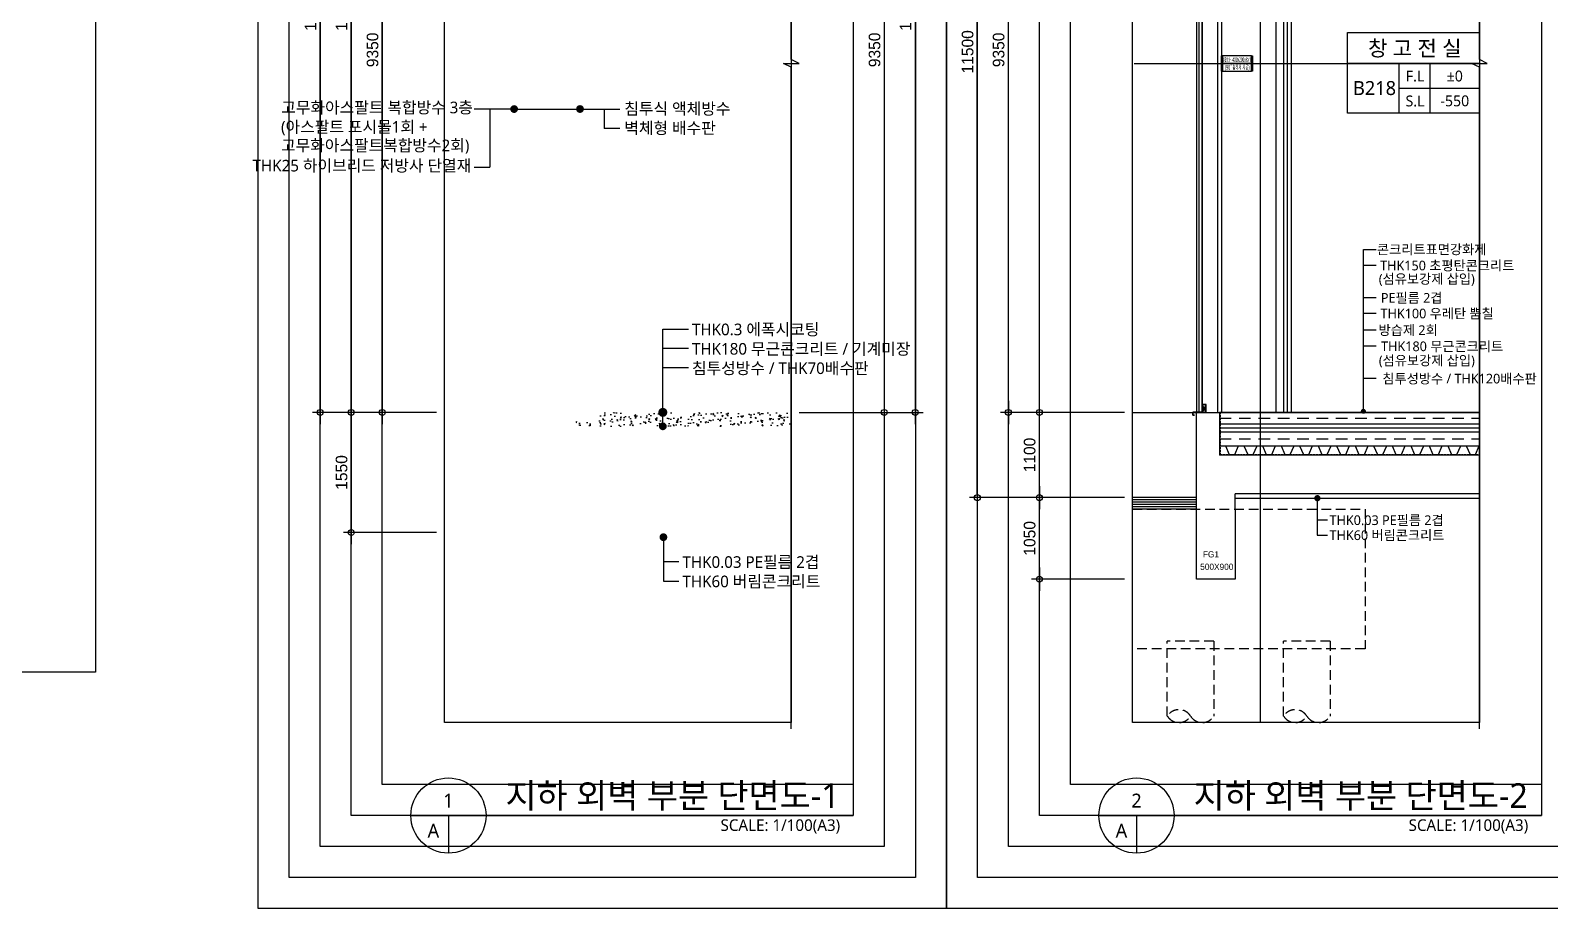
# Model space of a CAD drawing. Header units: millimetres. Extents: x 43197023 to 43466355, y 1341521 to 1420690.
# Drawn here: x 43424384 to 43443980, y 1346640 to 1357966 of the extents above; entities that cross this region are included whole.
import ezdxf
from ezdxf.enums import TextEntityAlignment as Align

# ---------------------------------------------------------------- set-up
doc = ezdxf.new("R2010")
doc.units = ezdxf.units.MM
doc.header["$LTSCALE"] = 1000
doc.header["$MEASUREMENT"] = 0
doc.header["$PDSIZE"] = -10
doc.linetypes.add('HID', pattern=[2.5, 1.5, -1])
doc.linetypes.add('HIDDEN2', pattern=[0.1875, 0.125, -0.0625])
doc.layers.get('0').update_dxf_attribs({"linetype": 'CONTINUOUS'})
doc.layers.get('Defpoints').update_dxf_attribs({"color": 171, "linetype": 'CONTINUOUS'})
for name, color, linetype in [('02-COL', 2, 'CONTINUOUS'), ('cen', 1, 'CONTINUOUS'), ('ELE-6', 8, 'CONTINUOUS'), ('ELE-8', 8, 'CONTINUOUS'), ('FIN', 9, 'CONTINUOUS'), ('FIN(패널-100우레탄 방열)', 3, 'CONTINUOUS'), ('FIN(패널-T75 글라스울)', 6, 'CONTINUOUS'), ('HAT', 253, 'CONTINUOUS'), ('HAT-252', 252, 'CONTINUOUS'), ('INS', 9, 'BATTING'), ('LED', 7, 'CONTINUOUS'), ('NDIM', 7, 'CONTINUOUS'), ('SASAC 도면명', 2, 'CONTINUOUS'), ('STEEL', 5, 'CONTINUOUS'), ('STL', 3, 'CONTINUOUS'), ('SYM', 7, 'CONTINUOUS'), ('TEXT', 3, 'CONTINUOUS'), ('TEXT(MIN)', 7, 'CONTINUOUS'), ('TEXT(노트)', 7, 'CONTINUOUS'), ('TEXT(실명)', 3, 'CONTINUOUS'), ('TEXT-기입', 6, 'CONTINUOUS'), ('TITLE', 7, 'CONTINUOUS'), ('wire-meshes', 1, 'CONTINUOUS'), ('배수판', 5, 'CONTINUOUS'), ('스틸', 8, 'CONTINUOUS')]:
    doc.layers.add(name, color=color, linetype=linetype)
doc.styles.add('CGS', font='cgse', dxfattribs={"bigfont": 'cgs'})
doc.styles.add('TE', font='malgun_0.ttf')
doc.styles.add('나눔바른고딕', font='NanumBarunGothic.ttf')
doc.linetypes.add('BATTING', pattern='A,0.0001,-0.1,[134,ltypeshp.shx,S=0.1,R=0,X=-0.1,Y=0],-0.2,[134,ltypeshp.shx,S=0.1,R=180,X=0.1,Y=0],-0.1', length=0.4001)
doc.dimstyles.new('NDIM 1200', dxfattribs={"dimscale": 500, "dimtxt": 3, "dimasz": 1, "dimexe": 2, "dimexo": 2, "dimgap": 1, "dimtad": 1, "dimdec": 0, "dimdsep": 46, "dimtxsty": 'CGS', "dimblk": 'DOT0', "dimcen": 1, "dimdle": 8, "dimclrd": 2, "dimclre": 2, "dimclrt": 2, "dimadec": 0, "dimazin": 0, "dimtfac": 1, "dimtdec": 0, "dimtix": 1, "dimtmove": 2, "dimatfit": 3, "dimldrblk": 'DOT0', "dimfxl": 1, "dimtolj": 1, "dimtzin": 0, "dimlwd": -1, "dimlwe": -1, "dimarcsym": 0})

# ---------------------------------------------------------------- blocks, each defined once
blk = doc.blocks.new('DOT0')
blk.add_line((-3, 0), (3, 0))
at = {"color": 6}
blk.add_circle((0, 0), 0.75, dxfattribs=at)
blk = doc.blocks.new('*D392')
at = {"layer": 'Defpoints', "color": 0, "ltscale": 0.4, "transparency": 16777216}
for p in [(43429723, 1363440), (43428123, 1353040), (43429723, 1353040)]:
    blk.add_point(p, dxfattribs=at)
at = {"layer": 'NDIM', "ltscale": 0.4, "transparency": 16777216}
for p, q in [((43429623, 1363440), (43428023, 1363440)), ((43428123, 1363390), (43428123, 1353090)), ((43429623, 1353040), (43428023, 1353040))]:
    blk.add_line(p, q, dxfattribs=at)
at = {"layer": 'NDIM', "ltscale": 0.4, "transparency": 16777216, "xscale": 50, "yscale": 50, "zscale": 50}
for p, rotation in [((43428123, 1363440), 90), ((43428123, 1353040), 270)]:
    blk.add_blockref('DOT0', p, dxfattribs=dict(at, rotation=rotation))
at = {"layer": 'NDIM', "ltscale": 0.4, "transparency": 16777216, "insert": (43427998, 1358240), "char_height": 150, "attachment_point": 5, "rotation": 90, "style": 'CGS'}
blk.add_mtext('\\A1;10400', dxfattribs=at)
blk = doc.blocks.new('*D394')
at = {"layer": 'Defpoints', "color": 0, "ltscale": 0.4, "transparency": 16777216}
for p in [(43429723, 1363440), (43428523, 1353040), (43429723, 1353040)]:
    blk.add_point(p, dxfattribs=at)
at = {"layer": 'NDIM', "ltscale": 0.4, "transparency": 16777216}
for p, q in [((43429623, 1363440), (43428423, 1363440)), ((43428523, 1363390), (43428523, 1353090)), ((43429623, 1353040), (43428423, 1353040))]:
    blk.add_line(p, q, dxfattribs=at)
at = {"layer": 'NDIM', "ltscale": 0.4, "transparency": 16777216, "xscale": 50, "yscale": 50, "zscale": 50}
for p, rotation in [((43428523, 1363440), 90), ((43428523, 1353040), 270)]:
    blk.add_blockref('DOT0', p, dxfattribs=dict(at, rotation=rotation))
at = {"layer": 'NDIM', "ltscale": 0.4, "transparency": 16777216, "insert": (43428398, 1358240), "char_height": 150, "attachment_point": 5, "rotation": 90, "style": 'CGS'}
blk.add_mtext('\\A1;10400', dxfattribs=at)
blk = doc.blocks.new('*D395')
at = {"layer": 'Defpoints', "color": 0, "ltscale": 0.4, "transparency": 16777216}
for p in [(43429723, 1362390), (43428923, 1353040), (43429723, 1353040)]:
    blk.add_point(p, dxfattribs=at)
at = {"layer": 'NDIM', "ltscale": 0.4, "transparency": 16777216}
for p, q in [((43429623, 1362390), (43428823, 1362390)), ((43428923, 1362340), (43428923, 1353090)), ((43429623, 1353040), (43428823, 1353040))]:
    blk.add_line(p, q, dxfattribs=at)
at = {"layer": 'NDIM', "ltscale": 0.4, "transparency": 16777216, "xscale": 50, "yscale": 50, "zscale": 50}
for p, rotation in [((43428923, 1362390), 90), ((43428923, 1353040), 270)]:
    blk.add_blockref('DOT0', p, dxfattribs=dict(at, rotation=rotation))
at = {"layer": 'NDIM', "ltscale": 0.4, "transparency": 16777216, "insert": (43428798, 1357715), "char_height": 150, "attachment_point": 5, "rotation": 90, "style": 'CGS'}
blk.add_mtext('\\A1;9350', dxfattribs=at)
blk = doc.blocks.new('*D396')
at = {"layer": 'Defpoints', "color": 0, "ltscale": 0.4, "transparency": 16777216}
for p in [(43429723, 1353040), (43428523, 1351490), (43429723, 1351490)]:
    blk.add_point(p, dxfattribs=at)
at = {"layer": 'NDIM', "ltscale": 0.4, "transparency": 16777216}
for p, q in [((43429623, 1353040), (43428423, 1353040)), ((43428523, 1352990), (43428523, 1351540)), ((43429623, 1351490), (43428423, 1351490))]:
    blk.add_line(p, q, dxfattribs=at)
at = {"layer": 'NDIM', "ltscale": 0.4, "transparency": 16777216, "xscale": 50, "yscale": 50, "zscale": 50}
for p, rotation in [((43428523, 1353040), 90), ((43428523, 1351490), 270)]:
    blk.add_blockref('DOT0', p, dxfattribs=dict(at, rotation=rotation))
at = {"layer": 'NDIM', "ltscale": 0.4, "transparency": 16777216, "insert": (43428398, 1352265), "char_height": 150, "attachment_point": 5, "rotation": 90, "style": 'CGS'}
blk.add_mtext('\\A1;1550', dxfattribs=at)
blk = doc.blocks.new('*D399')
at = {"layer": 'Defpoints', "color": 0, "ltscale": 0.4, "transparency": 16777216}
for p in [(43434198, 1363440), (43434198, 1353040), (43435798, 1353040)]:
    blk.add_point(p, dxfattribs=at)
at = {"layer": 'NDIM', "ltscale": 0.4, "transparency": 16777216}
for p, q in [((43434298, 1363440), (43435898, 1363440)), ((43435798, 1363390), (43435798, 1353090)), ((43434298, 1353040), (43435898, 1353040))]:
    blk.add_line(p, q, dxfattribs=at)
at = {"layer": 'NDIM', "ltscale": 0.4, "transparency": 16777216, "xscale": 50, "yscale": 50, "zscale": 50}
for p, rotation in [((43435798, 1363440), 90), ((43435798, 1353040), 270)]:
    blk.add_blockref('DOT0', p, dxfattribs=dict(at, rotation=rotation))
at = {"layer": 'NDIM', "ltscale": 0.4, "transparency": 16777216, "insert": (43435673, 1358240), "char_height": 150, "attachment_point": 5, "rotation": 90, "style": 'CGS'}
blk.add_mtext('\\A1;10400', dxfattribs=at)
blk = doc.blocks.new('*D400')
at = {"layer": 'Defpoints', "color": 0, "ltscale": 0.4, "transparency": 16777216}
for p in [(43434198, 1362390), (43434198, 1353040), (43435398, 1353040)]:
    blk.add_point(p, dxfattribs=at)
at = {"layer": 'NDIM', "ltscale": 0.4, "transparency": 16777216}
for p, q in [((43434298, 1362390), (43435498, 1362390)), ((43435398, 1362340), (43435398, 1353090)), ((43434298, 1353040), (43435498, 1353040))]:
    blk.add_line(p, q, dxfattribs=at)
at = {"layer": 'NDIM', "ltscale": 0.4, "transparency": 16777216, "xscale": 50, "yscale": 50, "zscale": 50}
for p, rotation in [((43435398, 1362390), 90), ((43435398, 1353040), 270)]:
    blk.add_blockref('DOT0', p, dxfattribs=dict(at, rotation=rotation))
at = {"layer": 'NDIM', "ltscale": 0.4, "transparency": 16777216, "insert": (43435273, 1357715), "char_height": 150, "attachment_point": 5, "rotation": 90, "style": 'CGS'}
blk.add_mtext('\\A1;9350', dxfattribs=at)
blk = doc.blocks.new('*D402')
at = {"layer": 'Defpoints', "color": 0, "ltscale": 0.4, "transparency": 16777216}
for p in [(43437398, 1353040), (43438598, 1353040), (43438598, 1351940)]:
    blk.add_point(p, dxfattribs=at)
at = {"layer": 'NDIM', "ltscale": 0.4, "transparency": 16777216}
for p, q in [((43438498, 1353040), (43437298, 1353040)), ((43437398, 1351990), (43437398, 1352990)), ((43438498, 1351940), (43437298, 1351940))]:
    blk.add_line(p, q, dxfattribs=at)
at = {"layer": 'NDIM', "ltscale": 0.4, "transparency": 16777216, "xscale": 50, "yscale": 50, "zscale": 50}
for p, rotation in [((43437398, 1353040), 90), ((43437398, 1351940), 270)]:
    blk.add_blockref('DOT0', p, dxfattribs=dict(at, rotation=rotation))
at = {"layer": 'NDIM', "ltscale": 0.4, "transparency": 16777216, "insert": (43437273, 1352490), "char_height": 150, "attachment_point": 5, "rotation": 90, "style": 'CGS'}
blk.add_mtext('\\A1;1100', dxfattribs=at)
blk = doc.blocks.new('*D403')
at = {"layer": 'Defpoints', "color": 0, "ltscale": 0.4, "transparency": 16777216}
for p in [(43436598, 1363440), (43438598, 1363440), (43438598, 1351940)]:
    blk.add_point(p, dxfattribs=at)
at = {"layer": 'NDIM', "ltscale": 0.4, "transparency": 16777216}
for p, q in [((43438498, 1363440), (43436498, 1363440)), ((43436598, 1351990), (43436598, 1363390)), ((43438498, 1351940), (43436498, 1351940))]:
    blk.add_line(p, q, dxfattribs=at)
at = {"layer": 'NDIM', "ltscale": 0.4, "transparency": 16777216, "xscale": 50, "yscale": 50, "zscale": 50}
for p, rotation in [((43436598, 1363440), 90), ((43436598, 1351940), 270)]:
    blk.add_blockref('DOT0', p, dxfattribs=dict(at, rotation=rotation))
at = {"layer": 'NDIM', "ltscale": 0.4, "transparency": 16777216, "insert": (43436473, 1357690), "char_height": 150, "attachment_point": 5, "rotation": 90, "style": 'CGS'}
blk.add_mtext('\\A1;11500', dxfattribs=at)
blk = doc.blocks.new('*D405')
at = {"layer": 'Defpoints', "color": 0, "ltscale": 0.4, "transparency": 16777216}
for p in [(43436998, 1362390), (43438598, 1362390), (43438598, 1353040)]:
    blk.add_point(p, dxfattribs=at)
at = {"layer": 'NDIM', "ltscale": 0.4, "transparency": 16777216}
for p, q in [((43438498, 1362390), (43436898, 1362390)), ((43436998, 1353090), (43436998, 1362340)), ((43438498, 1353040), (43436898, 1353040))]:
    blk.add_line(p, q, dxfattribs=at)
at = {"layer": 'NDIM', "ltscale": 0.4, "transparency": 16777216, "xscale": 50, "yscale": 50, "zscale": 50}
for p, rotation in [((43436998, 1362390), 90), ((43436998, 1353040), 270)]:
    blk.add_blockref('DOT0', p, dxfattribs=dict(at, rotation=rotation))
at = {"layer": 'NDIM', "ltscale": 0.4, "transparency": 16777216, "insert": (43436873, 1357715), "char_height": 150, "attachment_point": 5, "rotation": 90, "style": 'CGS'}
blk.add_mtext('\\A1;9350', dxfattribs=at)
blk = doc.blocks.new('*U410')
at = {"layer": 'Defpoints'}
for p, q in [((-100, 187), (-100, -187)), ((-4, 0), (4, 0)), ((100, -187), (100, 187))]:
    blk.add_line(p, q, dxfattribs=at)
at = {"layer": 'STEEL', "color": 0, "linetype": 'ByBlock', "ltscale": 0.5}
for p, q in [((-4, 187), (-100, 187)), ((-4, -187), (-4, 187)), ((100, 187), (4, 187)), ((4, 187), (4, -187)), ((-100, -187), (-4, -187)), ((4, -187), (100, -187))]:
    blk.add_line(p, q, dxfattribs=at)
for points in [[(-100, 187), (-100, 200), (100, 200), (100, 187)], [(100, -187), (100, -200), (-100, -200), (-100, -187)]]:
    blk.add_lwpolyline(points, dxfattribs=at)
blk = doc.blocks.new('WB1')
at = {"layer": 'STL', "rotation": 90}
blk.add_blockref('*U410', (0, 0), dxfattribs=at)
at = {"layer": 'Defpoints', "style": 'TE'}
for s, width, p in [('WB1:H-400x200x8x13', 0.4, (2, 49)), ('(90˚ 눕혀서 시공)', 0.5, (2, -50))]:
    blk.add_text(s, height=60, dxfattribs=dict(at, width=width)).set_placement(p, align=Align.MIDDLE_CENTER)
blk = doc.blocks.new('A$C51E23882')
at = {"layer": 'TITLE'}
blk.add_lwpolyline([(8500, 0), (0, 0), (0, 5200), (8500, 5200)], close=True, dxfattribs=at)
for points in [[(8500, 3200), (0, 3200)], [(3300, 3200), (3300, 0)], [(5300, 3200), (5300, 0)], [(3300, 1600), (8500, 1600)]]:
    blk.add_lwpolyline(points, dxfattribs=at)
at = {"layer": 'TITLE', "style": '나눔바른고딕'}
for s, p in [('F.L', (4352, 2378)), ('S.L', (4352, 778))]:
    blk.add_text(s, height=700, dxfattribs=at).set_placement(p, align=Align.MIDDLE)
blk = doc.blocks.new('*D421')
at = {"layer": 'Defpoints', "color": 0, "ltscale": 0.4, "transparency": 16777216}
for p in [(43437398, 1351940), (43438598, 1351940), (43438598, 1350890)]:
    blk.add_point(p, dxfattribs=at)
at = {"layer": 'NDIM', "ltscale": 0.4, "transparency": 16777216}
for p, q in [((43438498, 1351940), (43437298, 1351940)), ((43437398, 1350940), (43437398, 1351890)), ((43438498, 1350890), (43437298, 1350890))]:
    blk.add_line(p, q, dxfattribs=at)
at = {"layer": 'NDIM', "ltscale": 0.4, "transparency": 16777216, "xscale": 50, "yscale": 50, "zscale": 50}
for p, rotation in [((43437398, 1351940), 90), ((43437398, 1350890), 270)]:
    blk.add_blockref('DOT0', p, dxfattribs=dict(at, rotation=rotation))
at = {"layer": 'NDIM', "ltscale": 0.4, "transparency": 16777216, "insert": (43437273, 1351415), "char_height": 150, "attachment_point": 5, "rotation": 90, "style": 'CGS'}
blk.add_mtext('\\A1;1050', dxfattribs=at)

msp = doc.modelspace()

# ---------------------------------------------------------------- hatches: boundary and pattern name
at = {"layer": 'HAT'}
h = msp.add_hatch(dxfattribs=at)
h.set_pattern_fill('AR-CONC', color=256)
h.set_pattern_definition([(50, (41050933.35, 2024976.14), (182.184669, -15.9390855), [19.05, -209.55]), (355, (41050933.35, 2024976.14), (-35.243421, 191.056845), [15.24, -167.640584]), (100.451445, (41050948.53, 2024974.81), (146.941247, 175.117752), [16.190009, -178.090245]), (46.1842, (41050933.35, 2025026.94), (271.07904, -42.042328), [28.575, -314.325]), (96.635558, (41050955.94, 2025023.44), (237.404134, 247.426125), [24.285023, -267.135608]), (351.184151, (41050933.35, 2025026.94), (237.404134, 247.426125), [22.859967, -251.459732]), (21, (41050958.75, 2025014.24), (151.614391, -102.265198), [19.05, -209.55]), (326, (41050958.75, 2025014.24), (61.802028, 184.187966), [15.24, -167.64]), (71.451445, (41050971.39, 2025005.72), (213.416419, 81.922769), [16.190009, -178.089938]), (37.5, (41050933.35, 2024976.14), (3.0886033, 84.5550389), [0, -165.608, 0, -170.18, 0, -168.275]), (7.5, (41050933.35, 2024976.14), (66.8196625, 100.1805748), [0, -97.028, 0, -161.798, 0, -64.135]), (327.5, (41050876.71, 2024976.14), (135.5905952, -5.728744), [0, -63.5, 0, -198.12, 0, -262.89]), (317.5, (41050851.31, 2024976.14), (148.1291814, 25.426491), [0, -82.55, 0, -131.572, 0, -186.69])])
h.paths.add_polyline_path([(43434198.4, 1352860.2), (43434198.4, 1353040.2), (43431673.4, 1353040.2), (43431673.4, 1352940.2), (43431423.4, 1352940.2), (43431423.4, 1352860.2)])
at = {"layer": 'LED', "ltscale": 10000}
h = msp.add_hatch(color=256, dxfattribs=at)
h.dxf.hatch_style = 1
edge = h.paths.add_edge_path()
edge.add_arc((43440984.3, 1351933.4), 40.9, 0, 360)

# ---------------------------------------------------------------- linework, layer by layer
at = {"color": 1, "linetype": 'ByBlock'}
for p, q in [((43439546.1, 1353137.9), (43439500.7, 1353042.5)), ((43439546.1, 1353042.5), (43439500.7, 1353137.9))]:
    msp.add_line(p, q, dxfattribs=at)
at = {"ltscale": 10000}
for p, q in [((43439423.4, 1351940.2), (43438598.4, 1351940.2)), ((43439423.4, 1351910.2), (43438598.4, 1351910.2)), ((43439423.4, 1351880.2), (43438598.4, 1351880.2)), ((43439423.4, 1351850.2), (43438598.4, 1351850.2)), ((43439423.4, 1351820.2), (43438598.4, 1351820.2)), ((43439423.4, 1351790.2), (43438598.4, 1351790.2))]:
    msp.add_line(p, q, dxfattribs=at)
at = {"layer": 'cen', "ltscale": 10000}
for p, q in [((43440248.4, 1349040.2), (43440248.4, 1366040.2)), ((43438598.4, 1353040.2), (43443073.4, 1353040.2))]:
    msp.add_line(p, q, dxfattribs=at)
at = {"layer": 'Defpoints', "ltscale": 10000}
msp.add_line((43438620.8, 1357540.2), (43443073.4, 1357540.2), dxfattribs=at)
for points in [[(43425223.4, 1349690.2), (43369823.4, 1349690.2), (43369823.4, 1420690.2), (43425223.4, 1420690.2)], [(43427323.4, 1368440.2), (43436198.4, 1368440.2), (43436198.4, 1346640.2), (43427323.4, 1346640.2)], [(43436198.4, 1368440.2), (43445073.4, 1368440.2), (43445073.4, 1346640.2), (43436198.4, 1346640.2)], [(43427723.4, 1368040.2), (43435798.4, 1368040.2), (43435798.4, 1347040.2), (43427723.4, 1347040.2)], [(43436598.4, 1368040.2), (43444673.4, 1368040.2), (43444673.4, 1347040.2), (43436598.4, 1347040.2)], [(43428123.4, 1367640.2), (43435398.4, 1367640.2), (43435398.4, 1347440.2), (43428123.4, 1347440.2)], [(43436998.4, 1367640.2), (43444273.4, 1367640.2), (43444273.4, 1347440.2), (43436998.4, 1347440.2)], [(43428523.4, 1367240.2), (43434998.4, 1367240.2), (43434998.4, 1347840.2), (43428523.4, 1347840.2)], [(43437398.4, 1367240.2), (43443873.4, 1367240.2), (43443873.4, 1347840.2), (43437398.4, 1347840.2)], [(43428923.4, 1366840.2), (43434998.4, 1366840.2), (43434998.4, 1348240.2), (43428923.4, 1348240.2)], [(43437798.4, 1366840.2), (43443873.4, 1366840.2), (43443873.4, 1348240.2), (43437798.4, 1348240.2)], [(43429723.4, 1366040.2), (43434198.4, 1366040.2), (43434198.4, 1349040.2), (43429723.4, 1349040.2)], [(43438598.4, 1366040.2), (43443073.4, 1366040.2), (43443073.4, 1349040.2), (43438598.4, 1349040.2)]]:
    msp.add_lwpolyline(points, close=True, dxfattribs=at)
at = {"layer": 'ELE-6', "ltscale": 0.1}
for p, q in [((43440448.4, 1362140.2), (43440448.4, 1353040.2)), ((43439748.4, 1361290.2), (43439748.4, 1353040.2))]:
    msp.add_line(p, q, dxfattribs=at)
at = {"layer": 'ELE-6', "linetype": 'HIDDEN2'}
for p, q in [((43439048.4, 1349123), (43439048.4, 1350090.2)), ((43439648.4, 1350090.2), (43439048.4, 1350090.2)), ((43439648.4, 1350090.2), (43439648.4, 1349123)), ((43440548.4, 1349123), (43440548.4, 1350090.2)), ((43441148.4, 1350090.2), (43440548.4, 1350090.2)), ((43441148.4, 1350090.2), (43441148.4, 1349123))]:
    msp.add_line(p, q, dxfattribs=at)
msp.add_lwpolyline([(43438598.4, 1349990.2), (43438598.4, 1351790.2), (43441598.4, 1351790.2), (43441598.4, 1349990.2)], close=True, dxfattribs=at)
for centre, start, end in [((43439198.4, 1349028.7), 32.17212, 147.82788), ((43440698.4, 1349028.7), 32.17212, 147.82788), ((43439198.4, 1349217.4), 212.17212, 327.82788), ((43439498.4, 1349217.4), 212.17212, 327.82788), ((43440698.4, 1349217.4), 212.17212, 327.82788), ((43440998.4, 1349217.4), 212.17212, 327.82788)]:
    msp.add_arc(centre, 177.2, start, end, dxfattribs=at)
at = {"layer": 'ELE-8', "ltscale": 0.1}
msp.add_lwpolyline([(43439498.4, 1353040.2), (43439698.4, 1353040.2), (43439698.4, 1361290.2), (43439498.4, 1361290.2)], close=True, dxfattribs=at)
at = {"layer": 'FIN', "ltscale": 0.1}
msp.add_line((43443073.4, 1351930.2), (43439923.4, 1351930.2), dxfattribs=at)
at = {"layer": 'FIN'}
for points in [[(43443073.4, 1353040.2), (43439723.4, 1353040.2)], [(43439723.4, 1352890.2), (43443073.4, 1352890.2)], [(43439723.4, 1352790.2), (43443073.4, 1352790.2)], [(43439723.4, 1352610.2), (43443073.4, 1352610.2)]]:
    msp.add_lwpolyline(points, dxfattribs=at)
at = {"layer": 'FIN(패널-100우레탄 방열)', "ltscale": 0.1}
msp.add_lwpolyline([(43440548.4, 1353040.2), (43440648.4, 1353040.2), (43440648.4, 1362140.2), (43440548.4, 1362140.2)], close=True, dxfattribs=at)
at = {"layer": 'FIN(패널-T75 글라스울)', "ltscale": 0.1}
msp.add_lwpolyline([(43439423.4, 1364990.2), (43439423.4, 1353042.6), (43439498.4, 1353042.6), (43439498.4, 1364990.2)], close=True, dxfattribs=at)
at = {"layer": 'HAT-252', "linetype": 'HIDDEN2', "ltscale": 0.2}
msp.add_lwpolyline([(43439728.4, 1353040.2), (43439728.4, 1352495.2), (43443073.4, 1352495.2)], dxfattribs=at)
at = {"layer": 'INS', "ltscale": 0.09}
msp.add_line((43439460.9, 1353042.6), (43439460.9, 1364990.2), dxfattribs=at)
at = {"layer": 'INS', "ltscale": 0.12}
msp.add_line((43440598.4, 1353040.2), (43440598.4, 1362140.2), dxfattribs=at)
msp.add_lwpolyline([(43439723.4, 1352840.2), (43443073.4, 1352840.2)], dxfattribs=at)
at = {"layer": 'LED'}
for p, q in [((43430312.3, 1356952.1), (43430312.3, 1356202.1)), ((43431784.5, 1356952.1), (43431784.5, 1356702.1)), ((43431986.9, 1356702.1), (43431784.5, 1356702.1)), ((43430109.8, 1356202.1), (43430312.3, 1356202.1)), ((43432871.9, 1353862.5), (43432541.4, 1353862.5)), ((43432871.9, 1353612.5), (43432541.4, 1353612.5)), ((43432749.1, 1351112.8), (43432549.1, 1351112.8))]:
    msp.add_line(p, q, dxfattribs=at)
for points, const_width in [([(43432541.4, 1353015.4, -1), (43432541.4, 1353064.9, -1)], 66), ([(43441577, 1353038.1, 1), (43441577, 1353070.7, 1)], 32.6)]:
    msp.add_lwpolyline(points, format="xyb", close=True, dxfattribs=dict(at, const_width=const_width))
at = {"layer": 'NDIM', "ltscale": 10000}
msp.add_line((43441116.6, 1351649.5), (43440983.3, 1351649.5), dxfattribs=at)
msp.add_lwpolyline([(43440983.3, 1351930.2), (43440983.3, 1351455.9), (43441116.6, 1351455.9)], dxfattribs=at)
at = {"layer": 'SASAC 도면명', "ltscale": 10000}
for p, q in [((43430623.4, 1356952.1), (43431473.4, 1356952.1)), ((43443073.4, 1352490.2), (43439723.4, 1352490.2)), ((43443073.4, 1351990.2), (43439923.4, 1351990.2)), ((43439923.4, 1351790.2), (43439923.4, 1351990.2))]:
    msp.add_line(p, q, dxfattribs=at)
msp.add_lwpolyline([(43439923.4, 1351790.2), (43439923.4, 1350890.2), (43439423.4, 1350890.2), (43439423.4, 1353040.2), (43439723.4, 1353040.2), (43439723.4, 1352490.2)], dxfattribs=at)
at = {"layer": 'SYM'}
for p, q in [((43429291.1, 1347840.2), (43434998.4, 1347840.2)), ((43429776, 1347840.2), (43429776, 1347355.3)), ((43438166.1, 1347840.2), (43443873.4, 1347840.2)), ((43438651, 1347840.2), (43438651, 1347355.3))]:
    msp.add_line(p, q, dxfattribs=at)
at = {"layer": 'SYM', "color": 8}
for points in [[(43434198.4, 1348960.2), (43434198.5, 1357490.2), (43434098.4, 1357540.2), (43434298.4, 1357540.2), (43434198.4, 1357590.2), (43434198.4, 1366120.2)], [(43443073.4, 1348960.2), (43443073.5, 1357490.2), (43442973.4, 1357540.2), (43443173.4, 1357540.2), (43443073.4, 1357590.2), (43443073.4, 1366120.2)]]:
    msp.add_lwpolyline(points, dxfattribs=at)
at = {"layer": 'SYM'}
for centre in [(43429776, 1347840.2), (43438651, 1347840.2)]:
    msp.add_circle(centre, 484.8, dxfattribs=at)
at = {"layer": 'TEXT(MIN)', "ltscale": 10000}
for p, q in [((43441743.6, 1354933.6), (43441577, 1354933.6)), ((43441743.6, 1354516.9), (43441577, 1354516.9)), ((43441743.6, 1354315.1), (43441577, 1354315.1)), ((43441743.6, 1354100.2), (43441577, 1354100.2)), ((43441743.6, 1353891.9), (43441577, 1353891.9)), ((43441743.6, 1353475.2), (43441577, 1353475.2))]:
    msp.add_line(p, q, dxfattribs=at)
at = {"layer": 'wire-meshes', "linetype": 'HID', "ltscale": 0.1}
for points in [[(43439723.4, 1352965.2), (43443073.4, 1352965.2)], [(43439723.4, 1352700.2), (43443073.4, 1352700.2)]]:
    msp.add_lwpolyline(points, dxfattribs=at)
at = {"layer": '배수판'}
msp.add_lwpolyline([(43439728.4, 1352610.2), (43439798.7, 1352610.2), (43439847.8, 1352495.2), (43439918.1, 1352495.2), (43439967.3, 1352610.2), (43440037.5, 1352610.2), (43440086.7, 1352495.2), (43440157, 1352495.2), (43440206.1, 1352610.2), (43440276.4, 1352610.2), (43440325.6, 1352495.2), (43440395.8, 1352495.2), (43440445, 1352610.2), (43440515.3, 1352610.2), (43440564.4, 1352495.2), (43440634.7, 1352495.2), (43440683.9, 1352610.2), (43440754.1, 1352610.2), (43440803.3, 1352495.2), (43440873.6, 1352495.2), (43440922.7, 1352610.2), (43440993, 1352610.2), (43441042.2, 1352495.2), (43441112.4, 1352495.2), (43441161.6, 1352610.2), (43441231.9, 1352610.2), (43441281, 1352495.2), (43441351.3, 1352495.2), (43441400.5, 1352610.2), (43441470.7, 1352610.2), (43441519.9, 1352495.2), (43441590.2, 1352495.2), (43441639.3, 1352610.2), (43441709.6, 1352610.2), (43441758.8, 1352495.2), (43441829.1, 1352495.2), (43441878.2, 1352610.2), (43441948.5, 1352610.2), (43441997.6, 1352495.2), (43442067.9, 1352495.2), (43442117.1, 1352610.2), (43442187.4, 1352610.2), (43442236.5, 1352495.2), (43442306.8, 1352495.2), (43442355.9, 1352610.2), (43442426.2, 1352610.2), (43442475.4, 1352495.2), (43442545.7, 1352495.2), (43442594.8, 1352610.2), (43442665.1, 1352610.2), (43442714.2, 1352495.2), (43442784.5, 1352495.2), (43442833.7, 1352610.2), (43442904, 1352610.2), (43442953.1, 1352495.2), (43443023.4, 1352495.2), (43443072.6, 1352610.2), (43443073.4, 1352610.2)], dxfattribs=at)
at = {"layer": '스틸', "color": 6, "linetype": 'ByBlock'}
for points in [[(43439499.4, 1353094.6), (43439498.4, 1353094.6), (43439498.4, 1353042.6), (43439377.4, 1353042.6), (43439377.4, 1353004.6), (43439397.4, 1353004.6), (43439397.4, 1353005.6), (43439378.4, 1353005.6), (43439378.4, 1353041.6), (43439499.4, 1353041.6)], [(43439548.4, 1353040.2), (43439548.4, 1353140.2), (43439498.4, 1353140.2), (43439498.4, 1353040.2)], [(43439546.1, 1353042.5), (43439546.1, 1353137.9), (43439500.7, 1353137.9), (43439500.7, 1353042.5)]]:
    msp.add_lwpolyline(points, close=True, dxfattribs=at)

# ---------------------------------------------------------------- block references
at = {"xscale": 0.2, "yscale": 0.2, "zscale": 0.2}
msp.add_blockref('A$C51E23882', (43441373.4, 1356900.2), dxfattribs=at)
at = {"layer": '02-COL'}
msp.add_blockref('WB1', (43439948.4, 1357540.2), dxfattribs=at)

# ---------------------------------------------------------------- texts
at = {"layer": 'Defpoints', "style": 'CGS'}
for s, p in [('FG1', (43439611.3, 1351145.2)), ('500X900', (43439686.7, 1350984.8))]:
    msp.add_text(s, height=80, dxfattribs=at).set_placement(p, align=Align.BOTTOM_CENTER)
at = {"layer": 'TEXT', "style": '나눔바른고딕'}
for s, p in [('지하 외벽 부분 단면도-1', (43430511.5, 1347937.1)), ('지하 외벽 부분 단면도-2', (43439386.5, 1347937.1))]:
    msp.add_text(s, height=320, dxfattribs=at).set_placement(p)
for s, p in [('1', (43429776, 1348034.1)), ('2', (43438651, 1348034.1)), ('A', (43429582, 1347646.2)), ('A', (43438457, 1347646.2))]:
    msp.add_text(s, height=180, dxfattribs=at).set_placement(p, align=Align.MIDDLE)
for p in [(43434828.8, 1347791.7), (43443703.8, 1347791.7)]:
    msp.add_text('SCALE: 1/100(A3)', height=150, dxfattribs=at).set_placement(p, align=Align.TOP_RIGHT)
at = {"layer": 'TEXT(MIN)', "style": '나눔바른고딕'}
for s, p in [('콘크리트표면강화제', (43443164.5, 1355141.9)), ('(섬유보강제 삽입)', (43443014.4, 1354761.1)), ('THK150 초평탄콘크리트', (43443524.8, 1354933.6)), ('PE필름 2겹', (43442597.9, 1354516.9)), ('THK100 우레탄 뿜칠', (43443258.6, 1354315.1)), ('방습제 2회', (43442536.3, 1354100.2)), ('THK180 무근콘크리트', (43443380.4, 1353891.9)), ('(섬유보강제 삽입)', (43443015.1, 1353709.4)), ('침투성방수 / THK120배수판', (43443813.8, 1353475.2))]:
    msp.add_text(s, height=125, dxfattribs=at).set_placement(p, align=Align.MIDDLE_RIGHT)
at = {"layer": 'TEXT(노트)', "style": '나눔바른고딕'}
for s, height, p in [('고무화아스팔트 복합방수 3층', 150, (43427620.4, 1356972.2)), ('침투식 액체방수', 150, (43432044.8, 1356956.2)), ('(아스팔트 포시몰1회 +', 150, (43427617.2, 1356722.2)), ('벽체형 배수판', 150, (43432044.8, 1356706.2)), ('고무화아스팔트복합방수2회)', 150, (43427617.2, 1356482.6)), ('THK25 하이브리드 저방사 단열재', 150, (43427249.9, 1356222.2)), ('THK0.3 에폭시코팅', 150, (43432917.8, 1354109.6)), ('THK180 무근콘크리트 / 기계미장', 150, (43432917.8, 1353859.6)), ('침투성방수 / THK70배수판', 150, (43432917.8, 1353609.6)), ('THK0.03 PE필름 2겹', 125, (43441140.6, 1351649.5)), ('THK60 버림콘크리트', 125, (43441140.6, 1351455.9)), ('THK0.03 PE필름 2겹', 150, (43432795.1, 1351109.8)), ('THK60 버림콘크리트', 150, (43432795.1, 1350859.8))]:
    msp.add_text(s, height=height, dxfattribs=at).set_placement(p, align=Align.MIDDLE_LEFT)
at = {"layer": 'TEXT(실명)', "style": '나눔바른고딕'}
msp.add_text('창 고 전 실', height=200, dxfattribs=at).set_placement((43442240.9, 1357739), align=Align.MIDDLE)
at = {"layer": 'TEXT-기입', "style": '나눔바른고딕'}
for s, height, p in [('±0', 140, (43442756.6, 1357377.7)), ('B218', 180, (43441721.6, 1357222.8)), ('-550', 140, (43442756.6, 1357057.7))]:
    msp.add_text(s, height=height, dxfattribs=at).set_placement(p, align=Align.MIDDLE)

# ---------------------------------------------------------------- dimensions: what is measured, and where the dimension line sits
at = {"layer": 'NDIM', "ltscale": 0.4}
for base, p1, p2, angle, picture, middle in [((43428123.4, 1353040.2), (43429723.4, 1363440.2), (43429723.4, 1353040.2), 270, '*D392', (43427998.4, 1358240.2)), ((43428523.4, 1353040.2), (43429723.4, 1363440.2), (43429723.4, 1353040.2), 270, '*D394', (43428398.4, 1358240.2)), ((43435798.4, 1353040.2), (43434198.4, 1363440.2), (43434198.4, 1353040.2), 270, '*D399', (43435673.4, 1358240.2)), ((43436598.4, 1363440.2), (43438598.4, 1351940.2), (43438598.4, 1363440.2), 90, '*D403', (43436473.4, 1357690.2)), ((43428923.4, 1353040.2), (43429723.4, 1362390.2), (43429723.4, 1353040.2), 270, '*D395', (43428798.4, 1357715.2)), ((43435398.4, 1353040.2), (43434198.4, 1362390.2), (43434198.4, 1353040.2), 270, '*D400', (43435273.4, 1357715.2)), ((43436998.4, 1362390.2), (43438598.4, 1353040.2), (43438598.4, 1362390.2), 90, '*D405', (43436873.4, 1357715.2)), ((43428523.4, 1351490.2), (43429723.4, 1353040.2), (43429723.4, 1351490.2), 270, '*D396', (43428398.4, 1352265.2)), ((43437398.4, 1353040.2), (43438598.4, 1351940.2), (43438598.4, 1353040.2), 90, '*D402', (43437273.4, 1352490.2)), ((43437398.4, 1351940.2), (43438598.4, 1350890.2), (43438598.4, 1351940.2), 90, '*D421', (43437273.4, 1351415.2))]:
    dim = msp.add_linear_dim(base=base, p1=p1, p2=p2, angle=angle, dimstyle='NDIM 1200', override={"dimscale": 50, "dimclrd": 256, "dimclre": 256, "dimclrt": 256}, dxfattribs=at)
    dim.commit()
    dim.dimension.update_dxf_attribs({"geometry": picture, "text_midpoint": middle})

# ---------------------------------------------------------------- leaders
at = {"layer": 'LED', "ltscale": 10000}
for points, override in [([(43430623.4, 1356952.1), (43430312.3, 1356952.1), (43430109.8, 1356952.1)], {"dimscale": 100, "dimtad": 0, "dimclrd": 256, "dimldrblk": 'Dot'}), ([(43431473.4, 1356952.1), (43431784.5, 1356952.1), (43431986.9, 1356952.1)], {"dimscale": 100, "dimtad": 0, "dimclrd": 256, "dimldrblk": 'Dot'}), ([(43441577, 1353054.4), (43441577, 1355141.9), (43441743.6, 1355141.9)], {"dimscale": 20, "dimtad": 0, "dimclrd": 256, "dimldrblk": 'Dot'}), ([(43432541.4, 1352860.2), (43432541.4, 1354112.5), (43432871.9, 1354112.5)], {"dimscale": 100, "dimtad": 0, "dimclrd": 256, "dimldrblk": 'Dot'}), ([(43432549.1, 1351430.2), (43432549.1, 1350862.8), (43432749.1, 1350862.8)], {"dimscale": 100, "dimtad": 0, "dimclrd": 256, "dimldrblk": 'Dot'})]:
    msp.add_leader(points, dimstyle='NDIM 1200', override=override, dxfattribs=at)

doc.saveas('drawing.dxf')
